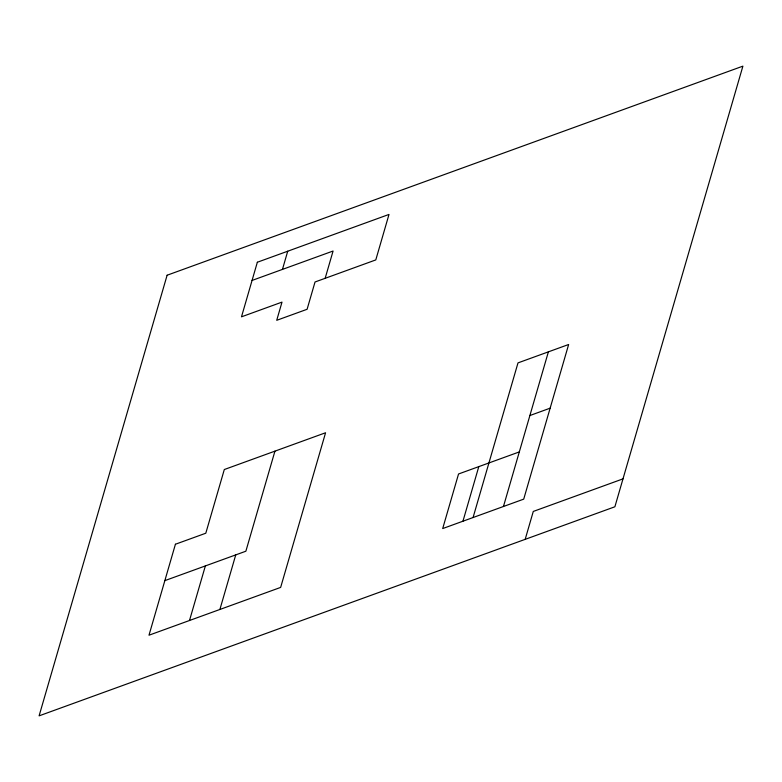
<?xml version="1.0" encoding="UTF-8"?>
<svg xmlns="http://www.w3.org/2000/svg" width="782" height="782" viewBox="0 0 782 782"><rect width="100%" height="100%" fill="white"/><g stroke="black" fill="none" stroke-linecap="round" stroke-linejoin="round"><path stroke-width="1.17" d="M282.449 269.409L287.727 251.208M189.498 620.497L205.363 565.924M219.889 609.471L235.744 554.888M274.941 451.146L245.871 551.212L164.846 580.635M325.156 278.304L333.083 251.022L252.058 280.435M462.944 521.213L478.799 466.629M473.071 517.528L517.997 362.887L568.641 344.5L523.715 499.141L442.69 528.564L458.545 473.98L519.316 451.918M503.452 506.501L548.387 351.851M525.181 539.345L533.285 511.438L622.99 478.867M529.883 415.535L550.137 408.175M167.113 275.225L39.1 715.853L614.887 506.775L742.9 66.147L167.113 275.225M175.422 544.243L148.991 635.209L280.65 587.409L325.576 432.759L224.307 469.532L205.803 533.216L175.422 544.243M257.346 262.244L241.491 316.827L281.999 302.116L276.72 320.307L307.101 309.281L315.029 281.989L375.79 259.917L389.006 214.434L257.346 262.244"/></g></svg>
